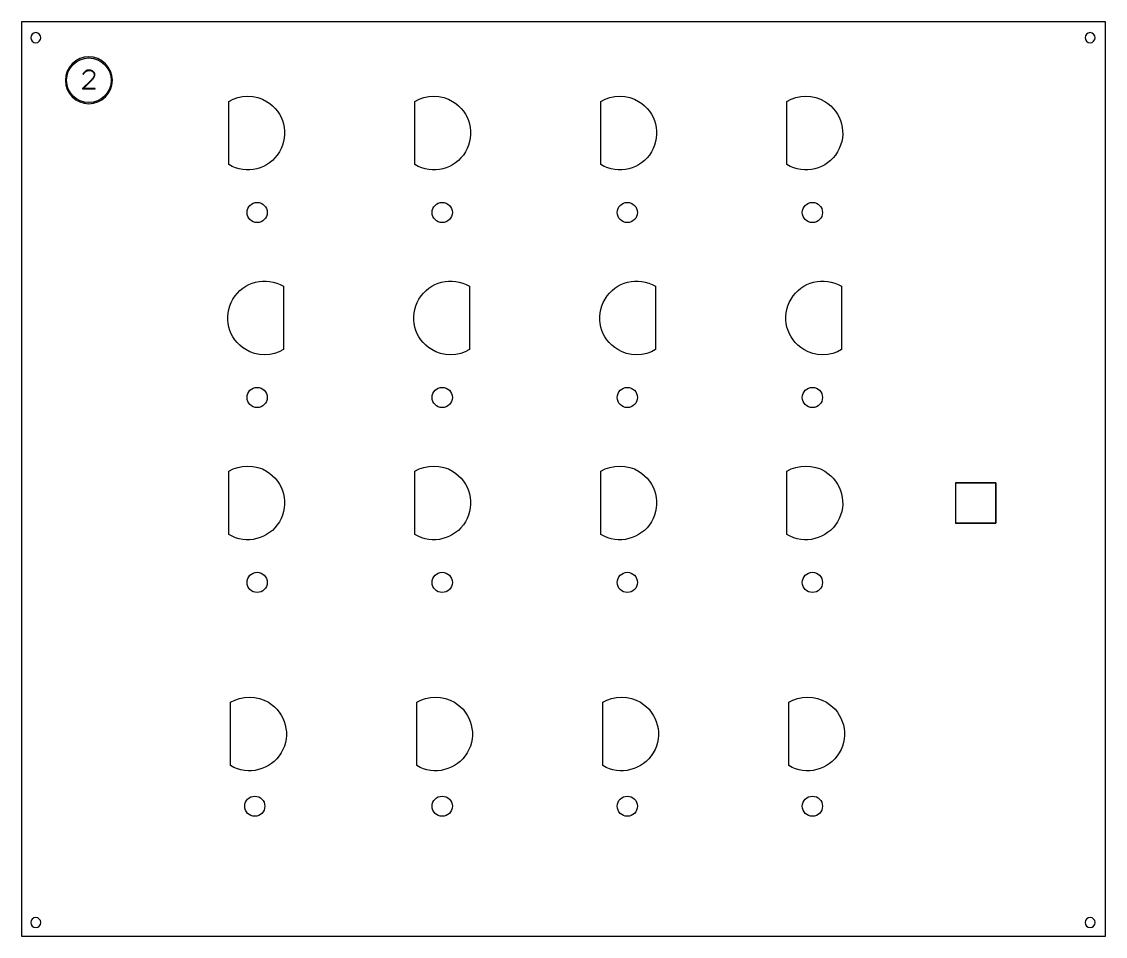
# Model space of a CAD drawing. Extents: x 23 to 691, y -846 to -23.
# Drawn here: x 363.5 to 685.6, y -358.4 to -86.3 of the extents above; entities that cross this region are included whole.
import ezdxf

# ---------------------------------------------------------------- set-up
doc = ezdxf.new("R2010")
doc.units = 0
doc.header["$MEASUREMENT"] = 0
doc.layers.add('CUT', color=7, linetype='CONTINUOUS')
doc.layers.add('PART_NUMBER', color=7, linetype='CONTINUOUS')

# ---------------------------------------------------------------- blocks, each defined once
blk = doc.blocks.new('BLOCK_53')
at = {"layer": 'CUT', "color": 5}
blk.add_lwpolyline([(641.08, -223.45), (653.08, -223.45)], dxfattribs=at)
blk = doc.blocks.new('BLOCK_54')
at = {"layer": 'CUT', "color": 5}
blk.add_lwpolyline([(641.08, -223.45), (641.08, -235.45)], dxfattribs=at)
blk = doc.blocks.new('BLOCK_55')
at = {"layer": 'CUT', "color": 5}
blk.add_lwpolyline([(653.08, -223.45), (641.08, -223.45)], dxfattribs=at)
blk = doc.blocks.new('BLOCK_56')
at = {"layer": 'CUT', "color": 5}
blk.add_lwpolyline([(653.08, -235.45), (653.08, -223.45)], dxfattribs=at)
blk = doc.blocks.new('BLOCK_57')
at = {"layer": 'CUT', "color": 5}
blk.add_lwpolyline([(641.08, -235.45), (653.08, -235.45)], dxfattribs=at)
blk = doc.blocks.new('BLOCK_58')
at = {"layer": 'CUT', "color": 5}
blk.add_lwpolyline([(653.08, -223.45), (653.08, -235.45)], dxfattribs=at)
blk = doc.blocks.new('BLOCK_59')
at = {"layer": 'CUT', "color": 5}
blk.add_lwpolyline([(653.08, -235.45), (641.08, -235.45)], dxfattribs=at)
blk = doc.blocks.new('BLOCK_60')
at = {"layer": 'CUT', "color": 5}
blk.add_open_spline([(436.47, -143.05), (436.47, -141.4), (435.13, -140.05), (433.47, -140.05), (431.82, -140.05), (430.47, -141.4), (430.47, -143.05), (430.47, -144.71), (431.82, -146.06), (433.47, -146.06), (435.13, -146.06), (436.47, -144.71), (436.47, -143.05), (436.47, -143.05), (436.47, -143.05), (436.47, -143.05)], degree=3, knots=[0, 0, 0, 0, 1, 1, 1, 2, 2, 2, 3, 3, 3, 4, 4, 4, 5, 5, 5, 5], dxfattribs=at)
blk = doc.blocks.new('BLOCK_61')
at = {"layer": 'CUT', "color": 5}
blk.add_open_spline([(491.5, -143.05), (491.5, -141.4), (490.15, -140.05), (488.49, -140.05), (486.84, -140.05), (485.49, -141.4), (485.49, -143.05), (485.49, -144.71), (486.84, -146.06), (488.49, -146.06), (490.15, -146.06), (491.5, -144.71), (491.5, -143.05), (491.5, -143.05), (491.5, -143.05), (491.5, -143.05)], degree=3, knots=[0, 0, 0, 0, 1, 1, 1, 2, 2, 2, 3, 3, 3, 4, 4, 4, 5, 5, 5, 5], dxfattribs=at)
blk = doc.blocks.new('BLOCK_62')
at = {"layer": 'CUT', "color": 5}
blk.add_open_spline([(546.52, -143.05), (546.52, -141.4), (545.17, -140.05), (543.51, -140.05), (541.86, -140.05), (540.51, -141.4), (540.51, -143.05), (540.51, -144.71), (541.86, -146.06), (543.51, -146.06), (545.17, -146.06), (546.52, -144.71), (546.52, -143.05), (546.52, -143.05), (546.52, -143.05), (546.52, -143.05)], degree=3, knots=[0, 0, 0, 0, 1, 1, 1, 2, 2, 2, 3, 3, 3, 4, 4, 4, 5, 5, 5, 5], dxfattribs=at)
blk = doc.blocks.new('BLOCK_63')
at = {"layer": 'CUT', "color": 5}
blk.add_open_spline([(601.54, -143.05), (601.54, -141.4), (600.19, -140.05), (598.54, -140.05), (596.88, -140.05), (595.53, -141.4), (595.53, -143.05), (595.53, -144.71), (596.88, -146.06), (598.54, -146.06), (600.19, -146.06), (601.54, -144.71), (601.54, -143.05), (601.54, -143.05), (601.54, -143.05), (601.54, -143.05)], degree=3, knots=[0, 0, 0, 0, 1, 1, 1, 2, 2, 2, 3, 3, 3, 4, 4, 4, 5, 5, 5, 5], dxfattribs=at)
blk = doc.blocks.new('BLOCK_64')
at = {"layer": 'CUT', "color": 5}
blk.add_open_spline([(436.47, -198.07), (436.47, -196.42), (435.13, -195.07), (433.47, -195.07), (431.82, -195.07), (430.47, -196.42), (430.47, -198.07), (430.47, -199.73), (431.82, -201.08), (433.47, -201.08), (435.13, -201.08), (436.47, -199.73), (436.47, -198.07), (436.47, -198.07), (436.47, -198.07), (436.47, -198.07)], degree=3, knots=[0, 0, 0, 0, 1, 1, 1, 2, 2, 2, 3, 3, 3, 4, 4, 4, 5, 5, 5, 5], dxfattribs=at)
blk = doc.blocks.new('BLOCK_65')
at = {"layer": 'CUT', "color": 5}
blk.add_open_spline([(491.5, -198.07), (491.5, -196.42), (490.15, -195.07), (488.49, -195.07), (486.84, -195.07), (485.49, -196.42), (485.49, -198.07), (485.49, -199.73), (486.84, -201.08), (488.49, -201.08), (490.15, -201.08), (491.5, -199.73), (491.5, -198.07), (491.5, -198.07), (491.5, -198.07), (491.5, -198.07)], degree=3, knots=[0, 0, 0, 0, 1, 1, 1, 2, 2, 2, 3, 3, 3, 4, 4, 4, 5, 5, 5, 5], dxfattribs=at)
blk = doc.blocks.new('BLOCK_66')
at = {"layer": 'CUT', "color": 5}
blk.add_open_spline([(546.52, -198.07), (546.52, -196.42), (545.17, -195.07), (543.51, -195.07), (541.86, -195.07), (540.51, -196.42), (540.51, -198.07), (540.51, -199.73), (541.86, -201.08), (543.51, -201.08), (545.17, -201.08), (546.52, -199.73), (546.52, -198.07), (546.52, -198.07), (546.52, -198.07), (546.52, -198.07)], degree=3, knots=[0, 0, 0, 0, 1, 1, 1, 2, 2, 2, 3, 3, 3, 4, 4, 4, 5, 5, 5, 5], dxfattribs=at)
blk = doc.blocks.new('BLOCK_67')
at = {"layer": 'CUT', "color": 5}
blk.add_open_spline([(601.54, -198.07), (601.54, -196.42), (600.19, -195.07), (598.54, -195.07), (596.88, -195.07), (595.53, -196.42), (595.53, -198.07), (595.53, -199.73), (596.88, -201.08), (598.54, -201.08), (600.19, -201.08), (601.54, -199.73), (601.54, -198.07), (601.54, -198.07), (601.54, -198.07), (601.54, -198.07)], degree=3, knots=[0, 0, 0, 0, 1, 1, 1, 2, 2, 2, 3, 3, 3, 4, 4, 4, 5, 5, 5, 5], dxfattribs=at)
blk = doc.blocks.new('BLOCK_68')
at = {"layer": 'CUT', "color": 5}
blk.add_open_spline([(436.47, -253.1), (436.47, -251.44), (435.13, -250.09), (433.47, -250.09), (431.82, -250.09), (430.47, -251.44), (430.47, -253.1), (430.47, -254.75), (431.82, -256.1), (433.47, -256.1), (435.13, -256.1), (436.47, -254.75), (436.47, -253.1), (436.47, -253.1), (436.47, -253.1), (436.47, -253.1)], degree=3, knots=[0, 0, 0, 0, 1, 1, 1, 2, 2, 2, 3, 3, 3, 4, 4, 4, 5, 5, 5, 5], dxfattribs=at)
blk = doc.blocks.new('BLOCK_69')
at = {"layer": 'CUT', "color": 5}
blk.add_open_spline([(491.5, -253.1), (491.5, -251.44), (490.15, -250.09), (488.49, -250.09), (486.84, -250.09), (485.49, -251.44), (485.49, -253.1), (485.49, -254.75), (486.84, -256.1), (488.49, -256.1), (490.15, -256.1), (491.5, -254.75), (491.5, -253.1), (491.5, -253.1), (491.5, -253.1), (491.5, -253.1)], degree=3, knots=[0, 0, 0, 0, 1, 1, 1, 2, 2, 2, 3, 3, 3, 4, 4, 4, 5, 5, 5, 5], dxfattribs=at)
blk = doc.blocks.new('BLOCK_70')
at = {"layer": 'CUT', "color": 5}
blk.add_open_spline([(546.52, -253.1), (546.52, -251.44), (545.17, -250.09), (543.51, -250.09), (541.86, -250.09), (540.51, -251.44), (540.51, -253.1), (540.51, -254.75), (541.86, -256.1), (543.51, -256.1), (545.17, -256.1), (546.52, -254.75), (546.52, -253.1), (546.52, -253.1), (546.52, -253.1), (546.52, -253.1)], degree=3, knots=[0, 0, 0, 0, 1, 1, 1, 2, 2, 2, 3, 3, 3, 4, 4, 4, 5, 5, 5, 5], dxfattribs=at)
blk = doc.blocks.new('BLOCK_71')
at = {"layer": 'CUT', "color": 5}
blk.add_open_spline([(601.54, -253.1), (601.54, -251.44), (600.19, -250.09), (598.54, -250.09), (596.88, -250.09), (595.53, -251.44), (595.53, -253.1), (595.53, -254.75), (596.88, -256.1), (598.54, -256.1), (600.19, -256.1), (601.54, -254.75), (601.54, -253.1), (601.54, -253.1), (601.54, -253.1), (601.54, -253.1)], degree=3, knots=[0, 0, 0, 0, 1, 1, 1, 2, 2, 2, 3, 3, 3, 4, 4, 4, 5, 5, 5, 5], dxfattribs=at)
blk = doc.blocks.new('BLOCK_72')
at = {"layer": 'CUT', "color": 5}
blk.add_open_spline([(435.77, -319.68), (435.77, -318.03), (434.43, -316.68), (432.77, -316.68), (431.11, -316.68), (429.77, -318.03), (429.77, -319.68), (429.77, -321.34), (431.11, -322.68), (432.77, -322.68), (434.43, -322.68), (435.77, -321.34), (435.77, -319.68), (435.77, -319.68), (435.77, -319.68), (435.77, -319.68)], degree=3, knots=[0, 0, 0, 0, 1, 1, 1, 2, 2, 2, 3, 3, 3, 4, 4, 4, 5, 5, 5, 5], dxfattribs=at)
blk = doc.blocks.new('BLOCK_73')
at = {"layer": 'CUT', "color": 5}
blk.add_open_spline([(491.5, -319.68), (491.5, -318.03), (490.15, -316.68), (488.49, -316.68), (486.84, -316.68), (485.49, -318.03), (485.49, -319.68), (485.49, -321.34), (486.84, -322.68), (488.49, -322.68), (490.15, -322.68), (491.5, -321.34), (491.5, -319.68), (491.5, -319.68), (491.5, -319.68), (491.5, -319.68)], degree=3, knots=[0, 0, 0, 0, 1, 1, 1, 2, 2, 2, 3, 3, 3, 4, 4, 4, 5, 5, 5, 5], dxfattribs=at)
blk = doc.blocks.new('BLOCK_74')
at = {"layer": 'CUT', "color": 5}
blk.add_open_spline([(546.52, -319.68), (546.52, -318.03), (545.17, -316.68), (543.51, -316.68), (541.86, -316.68), (540.51, -318.03), (540.51, -319.68), (540.51, -321.34), (541.86, -322.68), (543.51, -322.68), (545.17, -322.68), (546.52, -321.34), (546.52, -319.68), (546.52, -319.68), (546.52, -319.68), (546.52, -319.68)], degree=3, knots=[0, 0, 0, 0, 1, 1, 1, 2, 2, 2, 3, 3, 3, 4, 4, 4, 5, 5, 5, 5], dxfattribs=at)
blk = doc.blocks.new('BLOCK_75')
at = {"layer": 'CUT', "color": 5}
blk.add_open_spline([(601.54, -319.68), (601.54, -318.03), (600.19, -316.68), (598.54, -316.68), (596.88, -316.68), (595.53, -318.03), (595.53, -319.68), (595.53, -321.34), (596.88, -322.68), (598.54, -322.68), (600.19, -322.68), (601.54, -321.34), (601.54, -319.68), (601.54, -319.68), (601.54, -319.68), (601.54, -319.68)], degree=3, knots=[0, 0, 0, 0, 1, 1, 1, 2, 2, 2, 3, 3, 3, 4, 4, 4, 5, 5, 5, 5], dxfattribs=at)
blk = doc.blocks.new('BLOCK_52')
at = {"layer": 'CUT', "color": 5}
for points in [[(425.07, -128.82), (430.27, -131.92), (437, -130.22), (440.09, -125.02), (443.19, -119.82), (441.49, -113.09), (436.29, -109.99), (433.18, -107.93), (428.18, -107.93), (425.07, -109.99), (425.07, -109.99), (425.07, -128.82), (425.07, -128.82)], [(480.37, -128.82), (485.57, -131.92), (492.29, -130.22), (495.39, -125.02), (498.49, -119.82), (496.78, -113.09), (491.58, -109.99), (488.48, -107.93), (483.47, -107.93), (480.37, -109.99), (480.37, -109.99), (480.37, -128.82), (480.37, -128.82)], [(535.67, -128.82), (540.87, -131.92), (547.59, -130.22), (550.69, -125.02), (553.79, -119.82), (552.08, -113.09), (546.88, -109.99), (543.78, -107.93), (538.77, -107.93), (535.67, -109.99), (535.67, -109.99), (535.67, -128.82), (535.67, -128.82)], [(590.97, -128.82), (596.17, -131.92), (602.89, -130.22), (605.99, -125.02), (609.09, -119.82), (607.38, -113.09), (602.18, -109.99), (599.08, -107.93), (594.07, -107.93), (590.97, -109.99), (590.97, -109.99), (590.97, -128.82), (590.97, -128.82)], [(441.3, -165.01), (436.1, -161.92), (429.38, -163.62), (426.28, -168.82), (423.18, -174.02), (424.89, -180.75), (430.09, -183.84), (433.19, -185.9), (438.2, -185.9), (441.3, -183.84), (441.3, -183.84), (441.3, -165.01), (441.3, -165.01)], [(496.6, -165.01), (491.4, -161.92), (484.68, -163.62), (481.58, -168.82), (478.48, -174.02), (480.19, -180.75), (485.39, -183.84), (488.49, -185.9), (493.5, -185.9), (496.6, -183.84), (496.6, -183.84), (496.6, -165.01), (496.6, -165.01)], [(551.9, -165.01), (546.7, -161.92), (539.98, -163.62), (536.88, -168.82), (533.78, -174.02), (535.49, -180.75), (540.69, -183.84), (543.79, -185.9), (548.8, -185.9), (551.9, -183.84), (551.9, -183.84), (551.9, -165.01), (551.9, -165.01)], [(607.2, -165.01), (602, -161.92), (595.28, -163.62), (592.18, -168.82), (589.08, -174.02), (590.79, -180.75), (595.99, -183.84), (599.09, -185.9), (604.1, -185.9), (607.2, -183.84), (607.2, -183.84), (607.2, -165.01), (607.2, -165.01)], [(425.07, -238.86), (430.27, -241.96), (437, -240.26), (440.09, -235.06), (443.19, -229.86), (441.49, -223.13), (436.29, -220.03), (433.18, -217.97), (428.18, -217.97), (425.07, -220.03), (425.07, -220.03), (425.07, -238.86), (425.07, -238.86)], [(480.37, -238.86), (485.57, -241.96), (492.29, -240.26), (495.39, -235.06), (498.49, -229.86), (496.78, -223.13), (491.58, -220.03), (488.48, -217.97), (483.47, -217.97), (480.37, -220.03), (480.37, -220.03), (480.37, -238.86), (480.37, -238.86)], [(535.67, -238.86), (540.87, -241.96), (547.59, -240.26), (550.69, -235.06), (553.79, -229.86), (552.08, -223.13), (546.88, -220.03), (543.78, -217.97), (538.77, -217.97), (535.67, -220.03), (535.67, -220.03), (535.67, -238.86), (535.67, -238.86)], [(590.97, -238.86), (596.17, -241.96), (602.89, -240.26), (605.99, -235.06), (609.09, -229.86), (607.38, -223.13), (602.18, -220.03), (599.08, -217.97), (594.07, -217.97), (590.97, -220.03), (590.97, -220.03), (590.97, -238.86), (590.97, -238.86)], [(425.6, -307.59), (430.8, -310.69), (437.53, -308.98), (440.63, -303.78), (443.72, -298.58), (442.02, -291.86), (436.82, -288.76), (433.71, -286.7), (428.71, -286.7), (425.6, -288.76), (425.6, -288.76), (425.6, -307.59), (425.6, -307.59)], [(480.9, -307.59), (486.1, -310.69), (492.83, -308.98), (495.92, -303.78), (499.02, -298.58), (497.32, -291.86), (492.12, -288.76), (489.01, -286.7), (484.01, -286.7), (480.9, -288.76), (480.9, -288.76), (480.9, -307.59), (480.9, -307.59)], [(536.2, -307.59), (541.4, -310.69), (548.13, -308.98), (551.22, -303.78), (554.32, -298.58), (552.62, -291.86), (547.42, -288.76), (544.31, -286.7), (539.31, -286.7), (536.2, -288.76), (536.2, -288.76), (536.2, -307.59), (536.2, -307.59)], [(591.5, -307.59), (596.7, -310.69), (603.43, -308.98), (606.52, -303.78), (609.62, -298.58), (607.92, -291.86), (602.72, -288.76), (599.61, -286.7), (594.61, -286.7), (591.5, -288.76), (591.5, -288.76), (591.5, -307.59), (591.5, -307.59)]]:
    blk.add_open_spline(points, degree=3, knots=[0, 0, 0, 0, 1, 1, 1, 2, 2, 2, 3, 3, 3, 4, 4, 4, 4], dxfattribs=at)
at = {"layer": 'CUT'}
for name in ['BLOCK_60', 'BLOCK_61', 'BLOCK_62', 'BLOCK_63', 'BLOCK_64', 'BLOCK_65', 'BLOCK_66', 'BLOCK_67', 'BLOCK_53', 'BLOCK_54', 'BLOCK_55', 'BLOCK_56', 'BLOCK_58', 'BLOCK_57', 'BLOCK_59', 'BLOCK_68', 'BLOCK_69', 'BLOCK_70', 'BLOCK_71', 'BLOCK_72', 'BLOCK_73', 'BLOCK_74', 'BLOCK_75']:
    blk.add_blockref(name, (0, 0), dxfattribs=at)
blk = doc.blocks.new('BLOCK_51')
at = {"layer": 'CUT', "color": 5}
blk.add_lwpolyline([(363.48, -86.28), (685.6, -86.28), (685.6, -358.39), (363.48, -358.39), (363.48, -86.28)], dxfattribs=at)
at = {"layer": 'CUT'}
blk.add_blockref('BLOCK_52', (0, 0), dxfattribs=at)
blk = doc.blocks.new('BLOCK_77')
at = {"layer": 'CUT', "color": 5}
for points in [[(369.17, -91.05), (369.17, -91.88), (368.49, -92.55), (367.67, -92.55), (366.84, -92.55), (366.17, -91.88), (366.17, -91.05), (366.17, -90.22), (366.84, -89.55), (367.67, -89.55), (368.49, -89.55), (369.17, -90.22), (369.17, -91.05)], [(682.57, -91.05), (682.57, -91.88), (681.9, -92.55), (681.07, -92.55), (680.25, -92.55), (679.57, -91.88), (679.57, -91.05), (679.57, -90.22), (680.25, -89.55), (681.07, -89.55), (681.9, -89.55), (682.57, -90.22), (682.57, -91.05)], [(369.17, -354.29), (369.17, -355.12), (368.49, -355.79), (367.67, -355.79), (366.84, -355.79), (366.17, -355.12), (366.17, -354.29), (366.17, -353.46), (366.84, -352.79), (367.67, -352.79), (368.49, -352.79), (369.17, -353.46), (369.17, -354.29)], [(682.57, -354.29), (682.57, -355.12), (681.9, -355.79), (681.07, -355.79), (680.25, -355.79), (679.57, -355.12), (679.57, -354.29), (679.57, -353.46), (680.25, -352.79), (681.07, -352.79), (681.9, -352.79), (682.57, -353.46), (682.57, -354.29)]]:
    blk.add_open_spline(points, degree=3, knots=[0, 0, 0, 0, 1, 1, 1, 2, 2, 2, 3, 3, 3, 4, 4, 4, 4], dxfattribs=at)
blk = doc.blocks.new('BLOCK_76')
at = {"layer": 'CUT'}
blk.add_blockref('BLOCK_77', (0, 0), dxfattribs=at)
blk = doc.blocks.new('BLOCK_50')
at = {"layer": 'CUT'}
for name in ['BLOCK_51', 'BLOCK_76']:
    blk.add_blockref(name, (0, 0), dxfattribs=at)
blk = doc.blocks.new('BLOCK_141')
at = {"layer": 'PART_NUMBER'}
h = blk.add_hatch(color=7, dxfattribs=at)
h.dxf.hatch_style = 2
edge = h.paths.add_edge_path()
edge.add_spline(control_points=[(381.52, -106.2), (381.52, -106.2), (384.04, -103.76), (384.04, -103.76), (384.25, -103.55), (384.42, -103.37), (384.56, -103.21), (384.69, -103.04), (384.79, -102.89), (384.86, -102.76), (384.93, -102.63), (384.97, -102.51), (385, -102.4), (385.02, -102.28), (385.03, -102.18), (385.03, -102.08), (385.03, -101.91), (385, -101.75), (384.92, -101.6), (384.85, -101.45), (384.75, -101.31), (384.62, -101.2), (384.49, -101.08), (384.34, -100.99), (384.16, -100.92), (383.98, -100.86), (383.78, -100.82), (383.56, -100.82), (383.16, -100.82), (382.81, -100.93), (382.52, -101.14), (382.24, -101.35), (382.01, -101.62), (381.83, -101.94), (381.83, -101.94), (381.68, -101.86), (381.68, -101.86), (381.87, -101.51), (382.12, -101.23), (382.43, -101), (382.74, -100.78), (383.12, -100.67), (383.57, -100.67), (383.81, -100.67), (384.04, -100.7), (384.24, -100.78), (384.44, -100.85), (384.61, -100.95), (384.75, -101.08), (384.9, -101.21), (385.01, -101.35), (385.09, -101.52), (385.17, -101.69), (385.21, -101.87), (385.21, -102.06), (385.21, -102.06), (385.21, -102.08), (385.21, -102.08), (385.21, -102.2), (385.19, -102.32), (385.17, -102.44), (385.15, -102.56), (385.1, -102.69), (385.02, -102.83), (384.94, -102.97), (384.83, -103.12), (384.69, -103.3), (384.55, -103.47), (384.37, -103.67), (384.14, -103.89), (384.14, -103.89), (381.81, -106.14), (381.81, -106.14), (381.81, -106.14), (385.29, -106.14), (385.29, -106.14), (385.29, -106.14), (385.29, -106.3), (385.29, -106.3), (385.29, -106.3), (381.52, -106.3), (381.52, -106.3), (381.52, -106.3), (381.52, -106.2), (381.52, -106.2)], knot_values=[0, 0, 0, 0, 1, 1, 1, 2, 2, 2, 3, 3, 3, 4, 4, 4, 5, 5, 5, 6, 6, 6, 7, 7, 7, 8, 8, 8, 9, 9, 9, 10, 10, 10, 11, 11, 11, 12, 12, 12, 13, 13, 13, 14, 14, 14, 15, 15, 15, 16, 16, 16, 17, 17, 17, 18, 18, 18, 19, 19, 19, 20, 20, 20, 21, 21, 21, 22, 22, 22, 23, 23, 23, 24, 24, 24, 25, 25, 25, 26, 26, 26, 27, 27, 27, 28, 28, 28, 28], degree=3, periodic=1)
blk.add_open_spline([(381.52, -106.2), (381.52, -106.2), (384.04, -103.76), (384.04, -103.76), (384.25, -103.55), (384.42, -103.37), (384.56, -103.21), (384.69, -103.04), (384.79, -102.89), (384.86, -102.76), (384.93, -102.63), (384.97, -102.51), (385, -102.4), (385.02, -102.28), (385.03, -102.18), (385.03, -102.08), (385.03, -101.91), (385, -101.75), (384.92, -101.6), (384.85, -101.45), (384.75, -101.31), (384.62, -101.2), (384.49, -101.08), (384.34, -100.99), (384.16, -100.92), (383.98, -100.86), (383.78, -100.82), (383.56, -100.82), (383.16, -100.82), (382.81, -100.93), (382.52, -101.14), (382.24, -101.35), (382.01, -101.62), (381.83, -101.94), (381.83, -101.94), (381.68, -101.86), (381.68, -101.86), (381.87, -101.51), (382.12, -101.23), (382.43, -101), (382.74, -100.78), (383.12, -100.67), (383.57, -100.67), (383.81, -100.67), (384.04, -100.7), (384.24, -100.78), (384.44, -100.85), (384.61, -100.95), (384.75, -101.08), (384.9, -101.21), (385.01, -101.35), (385.09, -101.52), (385.17, -101.69), (385.21, -101.87), (385.21, -102.06), (385.21, -102.06), (385.21, -102.08), (385.21, -102.08), (385.21, -102.2), (385.19, -102.32), (385.17, -102.44), (385.15, -102.56), (385.1, -102.69), (385.02, -102.83), (384.94, -102.97), (384.83, -103.12), (384.69, -103.3), (384.55, -103.47), (384.37, -103.67), (384.14, -103.89), (384.14, -103.89), (381.81, -106.14), (381.81, -106.14), (381.81, -106.14), (385.29, -106.14), (385.29, -106.14), (385.29, -106.14), (385.29, -106.3), (385.29, -106.3), (385.29, -106.3), (381.52, -106.3), (381.52, -106.3), (381.52, -106.3), (381.52, -106.2), (381.52, -106.2)], degree=3, knots=[0, 0, 0, 0, 1, 1, 1, 2, 2, 2, 3, 3, 3, 4, 4, 4, 5, 5, 5, 6, 6, 6, 7, 7, 7, 8, 8, 8, 9, 9, 9, 10, 10, 10, 11, 11, 11, 12, 12, 12, 13, 13, 13, 14, 14, 14, 15, 15, 15, 16, 16, 16, 17, 17, 17, 18, 18, 18, 19, 19, 19, 20, 20, 20, 21, 21, 21, 22, 22, 22, 23, 23, 23, 24, 24, 24, 25, 25, 25, 26, 26, 26, 27, 27, 27, 28, 28, 28, 28], dxfattribs=at)
blk = doc.blocks.new('BLOCK_142')
at = {"layer": 'PART_NUMBER'}
h = blk.add_hatch(color=253, dxfattribs=at)
h.dxf.hatch_style = 2
edge = h.paths.add_edge_path()
edge.add_spline(control_points=[(383.45, -110.7), (379.6, -110.7), (376.47, -107.57), (376.47, -103.72), (376.47, -99.87), (379.6, -96.74), (383.45, -96.74), (387.3, -96.74), (390.43, -99.87), (390.43, -103.72), (390.43, -107.57), (387.3, -110.7), (383.45, -110.7)], knot_values=[0, 0, 0, 0, 1, 1, 1, 2, 2, 2, 3, 3, 3, 4, 4, 4, 4], degree=3, periodic=1)
edge = h.paths.add_edge_path()
edge.add_spline(control_points=[(383.45, -97.09), (379.79, -97.09), (376.82, -100.07), (376.82, -103.72), (376.82, -107.38), (379.79, -110.35), (383.45, -110.35), (387.1, -110.35), (390.07, -107.38), (390.07, -103.72), (390.07, -100.07), (387.1, -97.09), (383.45, -97.09)], knot_values=[0, 0, 0, 0, 1, 1, 1, 2, 2, 2, 3, 3, 3, 4, 4, 4, 4], degree=3, periodic=1)
for points in [[(383.45, -110.7), (379.6, -110.7), (376.47, -107.57), (376.47, -103.72), (376.47, -99.87), (379.6, -96.74), (383.45, -96.74), (387.3, -96.74), (390.43, -99.87), (390.43, -103.72), (390.43, -107.57), (387.3, -110.7), (383.45, -110.7)], [(383.45, -97.09), (379.79, -97.09), (376.82, -100.07), (376.82, -103.72), (376.82, -107.38), (379.79, -110.35), (383.45, -110.35), (387.1, -110.35), (390.07, -107.38), (390.07, -103.72), (390.07, -100.07), (387.1, -97.09), (383.45, -97.09)]]:
    blk.add_open_spline(points, degree=3, knots=[0, 0, 0, 0, 1, 1, 1, 2, 2, 2, 3, 3, 3, 4, 4, 4, 4], dxfattribs=at)
blk = doc.blocks.new('BLOCK_140')
at = {"layer": 'PART_NUMBER'}
for name in ['BLOCK_142', 'BLOCK_141']:
    blk.add_blockref(name, (0, 0), dxfattribs=at)

msp = doc.modelspace()

# ---------------------------------------------------------------- block references
at = {"layer": 'CUT'}
msp.add_blockref('BLOCK_50', (0, 0), dxfattribs=at)
at = {"layer": 'PART_NUMBER'}
msp.add_blockref('BLOCK_140', (0, 0), dxfattribs=at)

doc.saveas('drawing.dxf')
